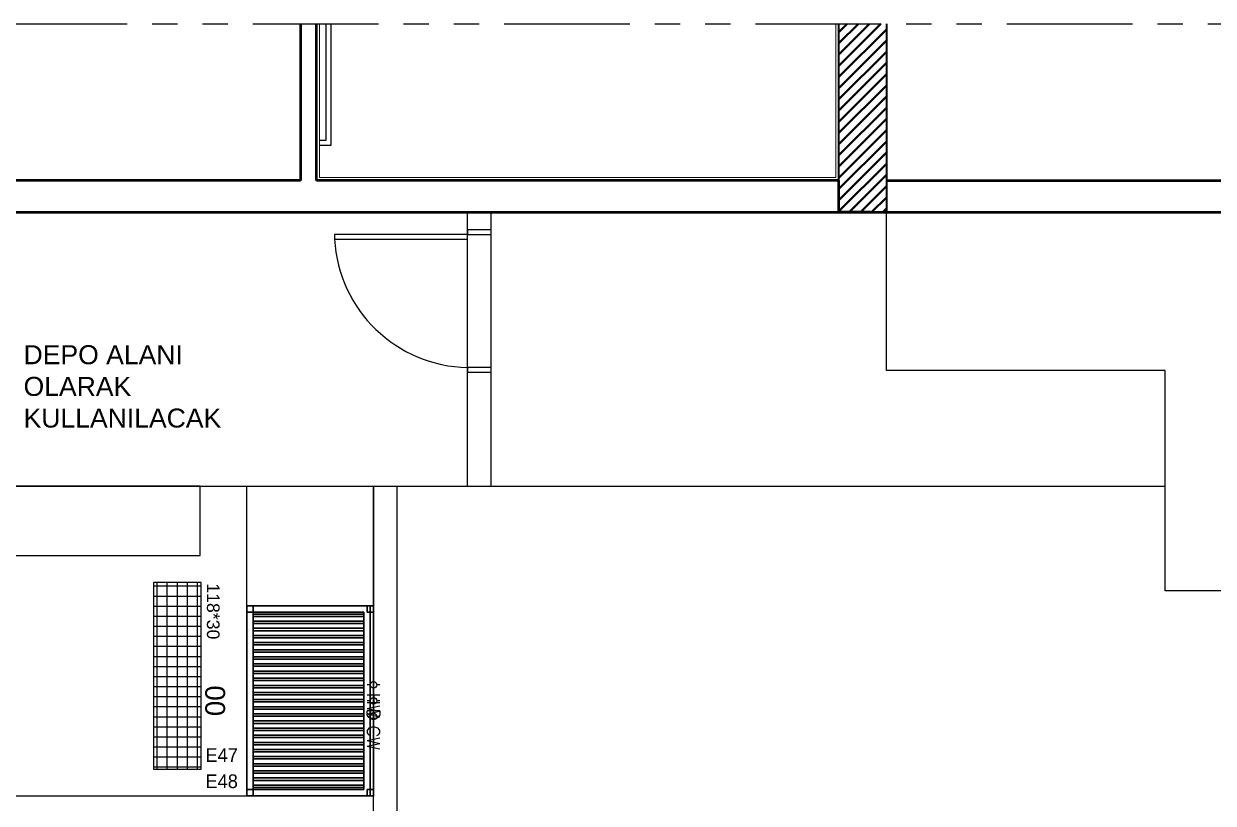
# Model space of a CAD drawing. Header units: millimetres. Extents: x 38967 to 51721, y 49836 to 53207.
# Drawn here: x 49468 to 50220, y 52407 to 52900 of the extents above; entities that cross this region are included whole.
import ezdxf
from ezdxf.enums import TextEntityAlignment as Align

# ---------------------------------------------------------------- set-up
doc = ezdxf.new("R2010")
doc.units = ezdxf.units.MM
doc.header["$LTSCALE"] = 5
doc.linetypes.add('HIDDEN2', pattern=[4.7625, 3.175, -1.5875])
doc.linetypes.add('PHANTOM2', pattern=[31.75, 15.875, -3.175, 3.175, -3.175, 3.175, -3.175])
for name, color, linetype in [('200-EquipBorder-2d', 9, 'Continuous'), ('200-EquipID-2d', 7, 'Continuous'), ('200-EquipInternal-2d', 252, 'Continuous'), ('200-EquipSteel-3d', 9, 'Continuous'), ('250-Cwater-2d', 160, 'Continuous'), ('250-Drain-2D', 140, 'Continuous'), ('250-Hwater-2d', 200, 'Continuous'), ('ax', 1, 'PHANTOM2'), ('elev3', 8, 'Continuous'), ('HG-001 Duvar', 6, 'Continuous'), ('HG-003 Kapı', 3, 'Continuous'), ('Yer Izgarası', 40, 'Continuous')]:
    doc.layers.add(name, color=color, linetype=linetype)
doc.layers.add('200-InsPoint-3D', color=3, linetype='Continuous', plot=False)
for name, color, linetype, lineweight in [('A-Wall', 113, 'Continuous', 50), ('G-Mass', 70, 'Continuous', 18), ('tarama', 145, 'Continuous', 15)]:
    doc.layers.add(name, color=color, linetype=linetype, lineweight=lineweight)
doc.styles.add('Arial', font='arial.ttf')
doc.styles.add('ROMANS', font='micross.ttf')
doc.styles.add('SIMPLEX', font='simplex')
doc.styles.add('TAKSİM', font='GOTHIC.TTF', dxfattribs={"height": 20})
pattern_1 = [(90, (382.64, -1018.652), (-6.35, 1e-15), []), (180, (382.64, -1018.652), (-1e-15, -6.35), [])]

# ---------------------------------------------------------------- blocks, each defined once
blk = doc.blocks.new('77711208000')
at = {"layer": '200-EquipBorder-2d'}
blk.add_lwpolyline([(1200, 0), (0, 0), (0, -800), (1200, -800)], close=True, dxfattribs=at)
at = {"layer": '200-EquipInternal-2d'}
blk.add_line((0, -20), (1200, -20), dxfattribs=at)
for points in [[(1160, -760), (40, -760), (40, -60), (1160, -60)], [(52.5, -60), (67.5, -60), (67.5, -760), (52.5, -760)], [(97.5, -60), (112.5, -60), (112.5, -760), (97.5, -760)], [(142.5, -60), (157.5, -60), (157.5, -760), (142.5, -760)], [(187.5, -60), (202.5, -60), (202.5, -760), (187.5, -760)], [(232.5, -60), (247.5, -60), (247.5, -760), (232.5, -760)], [(277.5, -60), (292.5, -60), (292.5, -760), (277.5, -760)], [(322.5, -60), (337.5, -60), (337.5, -760), (322.5, -760)], [(367.5, -60), (382.5, -60), (382.5, -760), (367.5, -760)], [(412.5, -60), (427.5, -60), (427.5, -760), (412.5, -760)], [(457.5, -60), (472.5, -60), (472.5, -760), (457.5, -760)], [(502.5, -60), (517.5, -60), (517.5, -760), (502.5, -760)], [(547.5, -60), (562.5, -60), (562.5, -760), (547.5, -760)], [(592.5, -60), (607.5, -60), (607.5, -760), (592.5, -760)], [(637.5, -60), (652.5, -60), (652.5, -760), (637.5, -760)], [(682.5, -60), (697.5, -60), (697.5, -760), (682.5, -760)], [(727.5, -60), (742.5, -60), (742.5, -760), (727.5, -760)], [(772.5, -60), (787.5, -60), (787.5, -760), (772.5, -760)], [(817.5, -60), (832.5, -60), (832.5, -760), (817.5, -760)], [(862.5, -60), (877.5, -60), (877.5, -760), (862.5, -760)], [(907.5, -60), (922.5, -60), (922.5, -760), (907.5, -760)], [(952.5, -60), (967.5, -60), (967.5, -760), (952.5, -760)], [(997.5, -60), (1012.5, -60), (1012.5, -760), (997.5, -760)], [(1042.5, -60), (1057.5, -60), (1057.5, -760), (1042.5, -760)], [(1087.5, -60), (1102.5, -60), (1102.5, -760), (1087.5, -760)], [(1132.5, -60), (1147.5, -60), (1147.5, -760), (1132.5, -760)]]:
    blk.add_lwpolyline(points, close=True, dxfattribs=at)
at = {"layer": '200-EquipSteel-3d'}
for points in [[(1160, 0, 560), (1160, 0, 40), (40, 0, 40), (40, 0, 560)], [(1200, -20, 600), (1200, -20, 560), (0, -20, 560), (0, -20, 600)], [(0, -20, 600), (0, -20, 560), (0, -800, 560), (0, -800, 600)], [(0, -40, 560), (0, -760, 560), (0, -760, 40), (0, -40, 40)], [(40, -60, 600), (40, -60, 380), (40, -760, 380), (40, -760, 600)], [(40, -60, 600), (40, -60, 380), (1160, -60, 380), (1160, -60, 600)], [(1160, -60, 380), (1160, -760, 380), (40, -760, 380), (40, -60, 380)], [(1160, -60, 600), (1160, -60, 380), (1160, -760, 380), (1160, -760, 600)], [(1200, -20, 600), (1200, -20, 560), (1200, -800, 560), (1200, -800, 600)], [(1200, -40, 560), (1200, -760, 560), (1200, -760, 40), (1200, -40, 40)], [(1200, -800, 600), (1200, -800, 560), (0, -800, 560), (0, -800, 600)], [(40, -760, 600), (40, -760, 380), (1160, -760, 380), (1160, -760, 600)], [(1160, -800, 560), (1160, -800, 40), (40, -800, 40), (40, -800, 560)]]:
    blk.add_3dface(points, dxfattribs=at)
at = {"layer": '200-EquipSteel-3d', "invisible_edges": 5}
for points in [[(1200, -20, 600), (1160, -60, 600), (40, -60, 600), (0, -20, 600)], [(0, -20, 600), (40, -60, 600), (40, -760, 600), (0, -800, 600)], [(1200, -20, 600), (1160, -60, 600), (1160, -760, 600), (1200, -800, 600)], [(1200, -800, 600), (1160, -760, 600), (40, -760, 600), (0, -800, 600)]]:
    blk.add_3dface(points, dxfattribs=at)
at = {"layer": '200-InsPoint-3D'}
for p in [(0, 0), (1200, 0), (0, -800), (1200, -800)]:
    blk.add_point(p, dxfattribs=at)
at = {"layer": '200-EquipSteel-3d'}
mesh = blk.add_polyface(dxfattribs=at)
corners = [(40, -40, 40), (0, -40, 40), (0, 0, 40), (40, 0, 40), (40, -40, 560), (0, -40, 560), (0, 0, 560), (40, 0, 560)]
mesh.append_faces([[corners[k] for k in face] for face in [(0, 3, 2, 1), (4, 5, 6, 7), (0, 1, 5, 4), (3, 7, 6, 2), (0, 4, 7, 3), (1, 2, 6, 5)]])
mesh = blk.add_polyface(dxfattribs=at)
corners = [(0, -20, 560), (1200, -20, 560), (1200, 0, 560), (0, 0, 560), (0, -20, 910), (1200, -20, 910), (1200, 0, 910), (0, 0, 910)]
mesh.append_faces([[corners[k] for k in face] for face in [(0, 3, 2, 1), (4, 5, 6, 7), (0, 1, 5, 4), (3, 7, 6, 2), (0, 4, 7, 3), (1, 2, 6, 5)]])
mesh = blk.add_polyface(dxfattribs=at)
corners = [(1200, -40, 40), (1160, -40, 40), (1160, 0, 40), (1200, 0, 40), (1200, -40, 560), (1160, -40, 560), (1160, 0, 560), (1200, 0, 560)]
mesh.append_faces([[corners[k] for k in face] for face in [(0, 3, 2, 1), (4, 5, 6, 7), (0, 1, 5, 4), (3, 7, 6, 2), (0, 4, 7, 3), (1, 2, 6, 5)]])
mesh = blk.add_polyface(dxfattribs=at)
corners = [(67.5, -60, 585), (67.5, -760, 585), (67.5, -760, 600), (67.5, -60, 600), (52.5, -60, 585), (52.5, -760, 585), (52.5, -760, 600), (52.5, -60, 600)]
mesh.append_faces([[corners[k] for k in face] for face in [(0, 3, 2, 1), (4, 5, 6, 7), (0, 1, 5, 4), (3, 7, 6, 2), (0, 4, 7, 3), (1, 2, 6, 5)]])
mesh = blk.add_polyface(dxfattribs=at)
corners = [(112.5, -60, 585), (112.5, -760, 585), (112.5, -760, 600), (112.5, -60, 600), (97.5, -60, 585), (97.5, -760, 585), (97.5, -760, 600), (97.5, -60, 600)]
mesh.append_faces([[corners[k] for k in face] for face in [(0, 3, 2, 1), (4, 5, 6, 7), (0, 1, 5, 4), (3, 7, 6, 2), (0, 4, 7, 3), (1, 2, 6, 5)]])
mesh = blk.add_polyface(dxfattribs=at)
corners = [(157.5, -60, 585), (157.5, -760, 585), (157.5, -760, 600), (157.5, -60, 600), (142.5, -60, 585), (142.5, -760, 585), (142.5, -760, 600), (142.5, -60, 600)]
mesh.append_faces([[corners[k] for k in face] for face in [(0, 3, 2, 1), (4, 5, 6, 7), (0, 1, 5, 4), (3, 7, 6, 2), (0, 4, 7, 3), (1, 2, 6, 5)]])
mesh = blk.add_polyface(dxfattribs=at)
corners = [(202.5, -60, 585), (202.5, -760, 585), (202.5, -760, 600), (202.5, -60, 600), (187.5, -60, 585), (187.5, -760, 585), (187.5, -760, 600), (187.5, -60, 600)]
mesh.append_faces([[corners[k] for k in face] for face in [(0, 3, 2, 1), (4, 5, 6, 7), (0, 1, 5, 4), (3, 7, 6, 2), (0, 4, 7, 3), (1, 2, 6, 5)]])
mesh = blk.add_polyface(dxfattribs=at)
corners = [(247.5, -60, 585), (247.5, -760, 585), (247.5, -760, 600), (247.5, -60, 600), (232.5, -60, 585), (232.5, -760, 585), (232.5, -760, 600), (232.5, -60, 600)]
mesh.append_faces([[corners[k] for k in face] for face in [(0, 3, 2, 1), (4, 5, 6, 7), (0, 1, 5, 4), (3, 7, 6, 2), (0, 4, 7, 3), (1, 2, 6, 5)]])
mesh = blk.add_polyface(dxfattribs=at)
corners = [(292.5, -60, 585), (292.5, -760, 585), (292.5, -760, 600), (292.5, -60, 600), (277.5, -60, 585), (277.5, -760, 585), (277.5, -760, 600), (277.5, -60, 600)]
mesh.append_faces([[corners[k] for k in face] for face in [(0, 3, 2, 1), (4, 5, 6, 7), (0, 1, 5, 4), (3, 7, 6, 2), (0, 4, 7, 3), (1, 2, 6, 5)]])
mesh = blk.add_polyface(dxfattribs=at)
corners = [(337.5, -60, 585), (337.5, -760, 585), (337.5, -760, 600), (337.5, -60, 600), (322.5, -60, 585), (322.5, -760, 585), (322.5, -760, 600), (322.5, -60, 600)]
mesh.append_faces([[corners[k] for k in face] for face in [(0, 3, 2, 1), (4, 5, 6, 7), (0, 1, 5, 4), (3, 7, 6, 2), (0, 4, 7, 3), (1, 2, 6, 5)]])
mesh = blk.add_polyface(dxfattribs=at)
corners = [(382.5, -60, 585), (382.5, -760, 585), (382.5, -760, 600), (382.5, -60, 600), (367.5, -60, 585), (367.5, -760, 585), (367.5, -760, 600), (367.5, -60, 600)]
mesh.append_faces([[corners[k] for k in face] for face in [(0, 3, 2, 1), (4, 5, 6, 7), (0, 1, 5, 4), (3, 7, 6, 2), (0, 4, 7, 3), (1, 2, 6, 5)]])
mesh = blk.add_polyface(dxfattribs=at)
corners = [(427.5, -60, 585), (427.5, -760, 585), (427.5, -760, 600), (427.5, -60, 600), (412.5, -60, 585), (412.5, -760, 585), (412.5, -760, 600), (412.5, -60, 600)]
mesh.append_faces([[corners[k] for k in face] for face in [(0, 3, 2, 1), (4, 5, 6, 7), (0, 1, 5, 4), (3, 7, 6, 2), (0, 4, 7, 3), (1, 2, 6, 5)]])
mesh = blk.add_polyface(dxfattribs=at)
corners = [(472.5, -60, 585), (472.5, -760, 585), (472.5, -760, 600), (472.5, -60, 600), (457.5, -60, 585), (457.5, -760, 585), (457.5, -760, 600), (457.5, -60, 600)]
mesh.append_faces([[corners[k] for k in face] for face in [(0, 3, 2, 1), (4, 5, 6, 7), (0, 1, 5, 4), (3, 7, 6, 2), (0, 4, 7, 3), (1, 2, 6, 5)]])
mesh = blk.add_polyface(dxfattribs=at)
corners = [(517.5, -60, 585), (517.5, -760, 585), (517.5, -760, 600), (517.5, -60, 600), (502.5, -60, 585), (502.5, -760, 585), (502.5, -760, 600), (502.5, -60, 600)]
mesh.append_faces([[corners[k] for k in face] for face in [(0, 3, 2, 1), (4, 5, 6, 7), (0, 1, 5, 4), (3, 7, 6, 2), (0, 4, 7, 3), (1, 2, 6, 5)]])
mesh = blk.add_polyface(dxfattribs=at)
corners = [(562.5, -60, 585), (562.5, -760, 585), (562.5, -760, 600), (562.5, -60, 600), (547.5, -60, 585), (547.5, -760, 585), (547.5, -760, 600), (547.5, -60, 600)]
mesh.append_faces([[corners[k] for k in face] for face in [(0, 3, 2, 1), (4, 5, 6, 7), (0, 1, 5, 4), (3, 7, 6, 2), (0, 4, 7, 3), (1, 2, 6, 5)]])
mesh = blk.add_polyface(dxfattribs=at)
corners = [(607.5, -60, 585), (607.5, -760, 585), (607.5, -760, 600), (607.5, -60, 600), (592.5, -60, 585), (592.5, -760, 585), (592.5, -760, 600), (592.5, -60, 600)]
mesh.append_faces([[corners[k] for k in face] for face in [(0, 3, 2, 1), (4, 5, 6, 7), (0, 1, 5, 4), (3, 7, 6, 2), (0, 4, 7, 3), (1, 2, 6, 5)]])
mesh = blk.add_polyface(dxfattribs=at)
corners = [(652.5, -60, 585), (652.5, -760, 585), (652.5, -760, 600), (652.5, -60, 600), (637.5, -60, 585), (637.5, -760, 585), (637.5, -760, 600), (637.5, -60, 600)]
mesh.append_faces([[corners[k] for k in face] for face in [(0, 3, 2, 1), (4, 5, 6, 7), (0, 1, 5, 4), (3, 7, 6, 2), (0, 4, 7, 3), (1, 2, 6, 5)]])
mesh = blk.add_polyface(dxfattribs=at)
corners = [(697.5, -60, 585), (697.5, -760, 585), (697.5, -760, 600), (697.5, -60, 600), (682.5, -60, 585), (682.5, -760, 585), (682.5, -760, 600), (682.5, -60, 600)]
mesh.append_faces([[corners[k] for k in face] for face in [(0, 3, 2, 1), (4, 5, 6, 7), (0, 1, 5, 4), (3, 7, 6, 2), (0, 4, 7, 3), (1, 2, 6, 5)]])
mesh = blk.add_polyface(dxfattribs=at)
corners = [(742.5, -60, 585), (742.5, -760, 585), (742.5, -760, 600), (742.5, -60, 600), (727.5, -60, 585), (727.5, -760, 585), (727.5, -760, 600), (727.5, -60, 600)]
mesh.append_faces([[corners[k] for k in face] for face in [(0, 3, 2, 1), (4, 5, 6, 7), (0, 1, 5, 4), (3, 7, 6, 2), (0, 4, 7, 3), (1, 2, 6, 5)]])
mesh = blk.add_polyface(dxfattribs=at)
corners = [(787.5, -60, 585), (787.5, -760, 585), (787.5, -760, 600), (787.5, -60, 600), (772.5, -60, 585), (772.5, -760, 585), (772.5, -760, 600), (772.5, -60, 600)]
mesh.append_faces([[corners[k] for k in face] for face in [(0, 3, 2, 1), (4, 5, 6, 7), (0, 1, 5, 4), (3, 7, 6, 2), (0, 4, 7, 3), (1, 2, 6, 5)]])
mesh = blk.add_polyface(dxfattribs=at)
corners = [(832.5, -60, 585), (832.5, -760, 585), (832.5, -760, 600), (832.5, -60, 600), (817.5, -60, 585), (817.5, -760, 585), (817.5, -760, 600), (817.5, -60, 600)]
mesh.append_faces([[corners[k] for k in face] for face in [(0, 3, 2, 1), (4, 5, 6, 7), (0, 1, 5, 4), (3, 7, 6, 2), (0, 4, 7, 3), (1, 2, 6, 5)]])
mesh = blk.add_polyface(dxfattribs=at)
corners = [(877.5, -60, 585), (877.5, -760, 585), (877.5, -760, 600), (877.5, -60, 600), (862.5, -60, 585), (862.5, -760, 585), (862.5, -760, 600), (862.5, -60, 600)]
mesh.append_faces([[corners[k] for k in face] for face in [(0, 3, 2, 1), (4, 5, 6, 7), (0, 1, 5, 4), (3, 7, 6, 2), (0, 4, 7, 3), (1, 2, 6, 5)]])
mesh = blk.add_polyface(dxfattribs=at)
corners = [(922.5, -60, 585), (922.5, -760, 585), (922.5, -760, 600), (922.5, -60, 600), (907.5, -60, 585), (907.5, -760, 585), (907.5, -760, 600), (907.5, -60, 600)]
mesh.append_faces([[corners[k] for k in face] for face in [(0, 3, 2, 1), (4, 5, 6, 7), (0, 1, 5, 4), (3, 7, 6, 2), (0, 4, 7, 3), (1, 2, 6, 5)]])
mesh = blk.add_polyface(dxfattribs=at)
corners = [(967.5, -60, 585), (967.5, -760, 585), (967.5, -760, 600), (967.5, -60, 600), (952.5, -60, 585), (952.5, -760, 585), (952.5, -760, 600), (952.5, -60, 600)]
mesh.append_faces([[corners[k] for k in face] for face in [(0, 3, 2, 1), (4, 5, 6, 7), (0, 1, 5, 4), (3, 7, 6, 2), (0, 4, 7, 3), (1, 2, 6, 5)]])
mesh = blk.add_polyface(dxfattribs=at)
corners = [(1012.5, -60, 585), (1012.5, -760, 585), (1012.5, -760, 600), (1012.5, -60, 600), (997.5, -60, 585), (997.5, -760, 585), (997.5, -760, 600), (997.5, -60, 600)]
mesh.append_faces([[corners[k] for k in face] for face in [(0, 3, 2, 1), (4, 5, 6, 7), (0, 1, 5, 4), (3, 7, 6, 2), (0, 4, 7, 3), (1, 2, 6, 5)]])
mesh = blk.add_polyface(dxfattribs=at)
corners = [(1057.5, -60, 585), (1057.5, -760, 585), (1057.5, -760, 600), (1057.5, -60, 600), (1042.5, -60, 585), (1042.5, -760, 585), (1042.5, -760, 600), (1042.5, -60, 600)]
mesh.append_faces([[corners[k] for k in face] for face in [(0, 3, 2, 1), (4, 5, 6, 7), (0, 1, 5, 4), (3, 7, 6, 2), (0, 4, 7, 3), (1, 2, 6, 5)]])
mesh = blk.add_polyface(dxfattribs=at)
corners = [(1102.5, -60, 585), (1102.5, -760, 585), (1102.5, -760, 600), (1102.5, -60, 600), (1087.5, -60, 585), (1087.5, -760, 585), (1087.5, -760, 600), (1087.5, -60, 600)]
mesh.append_faces([[corners[k] for k in face] for face in [(0, 3, 2, 1), (4, 5, 6, 7), (0, 1, 5, 4), (3, 7, 6, 2), (0, 4, 7, 3), (1, 2, 6, 5)]])
mesh = blk.add_polyface(dxfattribs=at)
corners = [(1147.5, -60, 585), (1147.5, -760, 585), (1147.5, -760, 600), (1147.5, -60, 600), (1132.5, -60, 585), (1132.5, -760, 585), (1132.5, -760, 600), (1132.5, -60, 600)]
mesh.append_faces([[corners[k] for k in face] for face in [(0, 3, 2, 1), (4, 5, 6, 7), (0, 1, 5, 4), (3, 7, 6, 2), (0, 4, 7, 3), (1, 2, 6, 5)]])
mesh = blk.add_polyface(dxfattribs=at)
corners = [(40, -800, 40), (0, -800, 40), (0, -760, 40), (40, -760, 40), (40, -800, 560), (0, -800, 560), (0, -760, 560), (40, -760, 560)]
mesh.append_faces([[corners[k] for k in face] for face in [(0, 3, 2, 1), (4, 5, 6, 7), (0, 1, 5, 4), (3, 7, 6, 2), (0, 4, 7, 3), (1, 2, 6, 5)]])
mesh = blk.add_polyface(dxfattribs=at)
corners = [(1200, -800, 40), (1160, -800, 40), (1160, -760, 40), (1200, -760, 40), (1200, -800, 560), (1160, -800, 560), (1160, -760, 560), (1200, -760, 560)]
mesh.append_faces([[corners[k] for k in face] for face in [(0, 3, 2, 1), (4, 5, 6, 7), (0, 1, 5, 4), (3, 7, 6, 2), (0, 4, 7, 3), (1, 2, 6, 5)]])
blk = doc.blocks.new('attrib')
at = {"layer": '200-EquipID-2d', "style": 'Arial'}
blk.add_attdef('POS', text='', height=2.5, dxfattribs=at).set_placement((0, 0, -1), align=Align.MIDDLE)
at = {"layer": '200-EquipID-2d', "style": 'ROMANS', "flags": 1}
for tag, p in [('ZONA', (0, -4.91, -2)), ('EQUIPMENTDATA', (0, -7.89, -2)), ('LONGDESCR', (0, -11.3, -2)), ('EQUIPMENTCONN', (0, -14.71, -2)), ('ACCESSORYDATA', (0, -18.55, -2)), ('ACCESSORYCONN', (0, -21.86, -2))]:
    blk.add_attdef(tag, text='', height=2.5, dxfattribs=at).set_placement(p, align=Align.CENTER)
blk = doc.blocks.new('HCON')
at = {"layer": '250-Hwater-2d'}
for p, q in [((-40.6, 0), (-20.3, 0)), ((0, 40.6), (0, 20.3)), ((20.3, 0), (40.6, 0)), ((0, -20.3), (0, -40.6))]:
    blk.add_line(p, q, dxfattribs=at)
for radius in [20.3, 1]:
    blk.add_circle((0, 0), radius, dxfattribs=at)
blk.add_point((0, 0), dxfattribs=at)
at = {"layer": '250-Hwater-2d', "style": 'SIMPLEX', "flags": 8}
blk.add_attdef('HW', (50, -40.6), '', height=81, dxfattribs=at)
blk = doc.blocks.new('CCON')
at = {"layer": '250-Cwater-2d'}
for p, q in [((-40.6, 0), (-20.3, 0)), ((0, 40.6), (0, 20.3)), ((20.3, 0), (40.6, 0)), ((0, -20.3), (0, -40.6))]:
    blk.add_line(p, q, dxfattribs=at)
for radius in [20.3, 1]:
    blk.add_circle((0, 0), radius, dxfattribs=at)
blk.add_point((0, 0), dxfattribs=at)
at = {"layer": '250-Cwater-2d', "style": 'SIMPLEX', "flags": 8}
blk.add_attdef('CW', (56.5, -40.6), '', height=81, dxfattribs=at)
blk = doc.blocks.new('DCON')
at = {"layer": '250-Drain-2D'}
for p, q in [((-40.6, 0), (-20.3, 0)), ((0, 40.6), (0, 20.3)), ((20.3, 0), (40.6, 0)), ((0, -20.3), (0, -40.6))]:
    blk.add_line(p, q, dxfattribs=at)
for radius in [20.3, 1]:
    blk.add_circle((0, 0), radius, dxfattribs=at)
blk.add_point((0, 0), dxfattribs=at)
at = {"layer": '250-Drain-2D', "style": 'SIMPLEX', "flags": 8}
blk.add_attdef('D', (50, -40.6), '', height=81, dxfattribs=at)
blk = doc.blocks.new('A$C7D843818')
at = {"layer": 'Yer Izgarası'}
h = blk.add_hatch(dxfattribs=at)
h.set_pattern_fill('ANSI37', color=256, scale=2, angle=45, style=0)
h.set_pattern_definition(pattern_1)
h.paths.add_polyline_path([(119.39, 0), (119.39, 30), (1.39, 30), (1.39, 0)])
h = blk.add_hatch(dxfattribs=at)
h.set_pattern_fill('ANSI37', color=256, scale=2, angle=45, style=0)
h.set_pattern_definition(pattern_1)
h.paths.add_polyline_path([(119.39, 0), (119.39, 30), (1.39, 30), (1.39, 0)])
blk.add_lwpolyline([(1.39, 0), (119.39, 0), (119.39, 30), (1.39, 30)], close=True, dxfattribs=at)
blk.add_lwpolyline([(1.39, 0), (119.39, 0), (119.39, 30), (1.39, 30)], close=True, dxfattribs=at)
at = {"layer": 'Yer Izgarası', "insert": (1.95, 41.73), "char_height": 8, "width": 34.5212, "attachment_point": 1, "style": 'ROMANS'}
blk.add_mtext('118*30', dxfattribs=at)
blk = doc.blocks.new('A$C5FE6466F')
at = {"layer": 'HG-003 Kapı'}
for points in [[(84, 99), (84, 15), (87, 15), (87, 99)], [(3, 0), (3, 15), (0, 15), (0, 0)], [(90, 0), (90, 15), (87, 15), (87, 0)]]:
    blk.add_lwpolyline(points, close=True, dxfattribs=at)
blk.add_arc((88.76, 13.36), 85.77, 93.17913, 178.90413, dxfattribs=at)

msp = doc.modelspace()

# ---------------------------------------------------------------- hatches: boundary and pattern name
at = {"layer": 'G-Mass', "linetype": 'Continuous', "lineweight": 40}
h = msp.add_hatch(dxfattribs=at)
h.set_pattern_fill('_U', color=74, scale=5, angle=45, style=0, pattern_type=0)
h.set_pattern_definition([(45, (221848.91, 11298.529), (-3.5355339, 3.5355339), [])])
h.paths.add_polyline_path([(50013.34, 52899.6), (49983.34, 52899.6), (49983.34, 52780.64), (50013.34, 52780.64)])

# ---------------------------------------------------------------- linework, layer by layer
for p, q in [((47017.34, 52607.64), (50189.34, 52607.64)), ((49689.34, 51766.64), (49689.34, 52607.64)), ((49704.34, 51766.64), (49704.34, 52607.64))]:
    msp.add_line(p, q)
at = {"color": 105}
for points in [[(49659.34, 52899.6), (49659.34, 52825.83), (49655.34, 52825.83)], [(49662.34, 52899.6), (49662.34, 52822.83), (49655.34, 52822.83)]]:
    msp.add_lwpolyline(points, dxfattribs=at)
for points in [[(49335.34, 52563.89), (49579.97, 52563.89), (49579.97, 52607.64), (49335.34, 52607.64)], [(49609.34, 52607.64), (49689.34, 52607.64), (49689.34, 52532.11), (49609.34, 52532.11)]]:
    msp.add_lwpolyline(points, close=True)
at = {"layer": '200-EquipID-2d'}
for p, q in [((49748.72, 52607.64), (49748.72, 52780.64)), ((49763.72, 52607.64), (49763.72, 52780.64))]:
    msp.add_line(p, q, dxfattribs=at)
at = {"layer": 'A-Wall', "color": 113, "linetype": 'Continuous', "lineweight": 50}
for p, q in [((49643.34, 52899.6), (49643.34, 52800.64)), ((49653.34, 52800.64), (49653.34, 52899.6)), ((49643.34, 52800.64), (49333.34, 52800.64)), ((49983.34, 52800.64), (49653.34, 52800.64)), ((49983.34, 52780.64), (49983.34, 52800.64)), ((50013.34, 52800.64), (50323.34, 52800.64)), ((49333.34, 52780.64), (50303.34, 52780.64)), ((50003.34, 52780.64), (49983.34, 52780.64))]:
    msp.add_line(p, q, dxfattribs=at)
at = {"layer": 'ax'}
msp.add_lwpolyline([(45644.38, 52899.6), (51721.09, 52899.6), (51721.09, 49836.17), (45644.38, 49836.17)], close=True, dxfattribs=at)
at = {"layer": 'elev3'}
msp.add_lwpolyline([(50289.34, 52541.64), (50189.34, 52541.64), (50189.34, 52680.64), (50013.34, 52680.64), (50013.34, 52780.64)], dxfattribs=at)
at = {"layer": 'G-Mass', "color": 11, "linetype": 'HIDDEN2', "lineweight": 25}
for p, q in [((49983.34, 52780.64), (49983.34, 52899.6)), ((50013.34, 52899.6), (50013.34, 52780.64)), ((50013.34, 52780.64), (49983.34, 52780.64))]:
    msp.add_line(p, q, dxfattribs=at)
at = {"layer": 'G-Mass', "color": 70, "linetype": 'Continuous', "lineweight": 18}
for p, q in [((49983.34, 52899.6), (49983.34, 52780.64)), ((50013.34, 52780.64), (50013.34, 52899.6)), ((49983.34, 52780.64), (50013.34, 52780.64))]:
    msp.add_line(p, q, dxfattribs=at)
at = {"layer": 'G-Mass', "color": 114, "linetype": 'Continuous', "lineweight": 35}
for p, q in [((49983.34, 52780.64), (49983.34, 52899.6)), ((50013.34, 52899.6), (50013.34, 52780.64)), ((50013.34, 52780.64), (49983.34, 52780.64))]:
    msp.add_line(p, q, dxfattribs=at)
at = {"layer": 'HG-001 Duvar'}
msp.add_line((49271.34, 52412.11), (49689.34, 52412.11), dxfattribs=at)
at = {"layer": 'tarama', "color": 252}
msp.add_lwpolyline([(49981.34, 52899.6), (49981.34, 52802.64), (49655.34, 52802.64), (49655.34, 52899.6)], dxfattribs=at)

# ---------------------------------------------------------------- block references
at = {"rotation": 90}
msp.add_blockref('A$C5FE6466F', (49763.72, 52679.58), dxfattribs=at)
at = {"xscale": 0.09999999999854481, "yscale": 0.09999999999854481, "zscale": 0.1, "rotation": 270}
msp.add_blockref('77711208000', (49689.34, 52532.11), dxfattribs=at)
for name, p, values in [('HCON', (49689.34, 52482.11), {'HW': 'HW'}), ('DCON', (49689.34, 52472.11), {'D': 'D'}), ('CCON', (49689.34, 52462.11), {'CW': 'CW'})]:
    msp.add_blockref(name, p, dxfattribs=at).add_auto_attribs(values)
at = {"layer": '200-EquipID-2d'}
ref = msp.add_blockref('attrib', (49589.34, 52472.11), dxfattribs=dict(at, xscale=5, yscale=5, zscale=5, rotation=270))
ref.add_attrib('POS', '00', dxfattribs={"color": 7, "height": 12.5, "rotation": 270, "style": 'Arial'}).set_placement((49589.34, 52472.11, -5), align=Align.MIDDLE)
at = {"layer": 'Yer Izgarası', "rotation": 270}
msp.add_blockref('A$C7D843818', (49550.41, 52548.24), dxfattribs=at)

# ---------------------------------------------------------------- texts
at = {"style": 'TAKSİM'}
for s, p in [('E47', (49593.43, 52433.48, 7.5)), ('E48', (49593.43, 52416.99, 7.5))]:
    msp.add_text(s, height=8.64, dxfattribs=at).set_placement(p, align=Align.CENTER)
at = {"insert": (49468.33, 52696.64), "char_height": 12, "width": 161.2746, "attachment_point": 1, "style": 'ROMANS'}
msp.add_mtext('{\\fMicrosoft Sans Serif|b0|i0|c162|p34;DEPO ALANI OLARAK KULLANILACAK}', dxfattribs=at)

doc.saveas('drawing.dxf')
